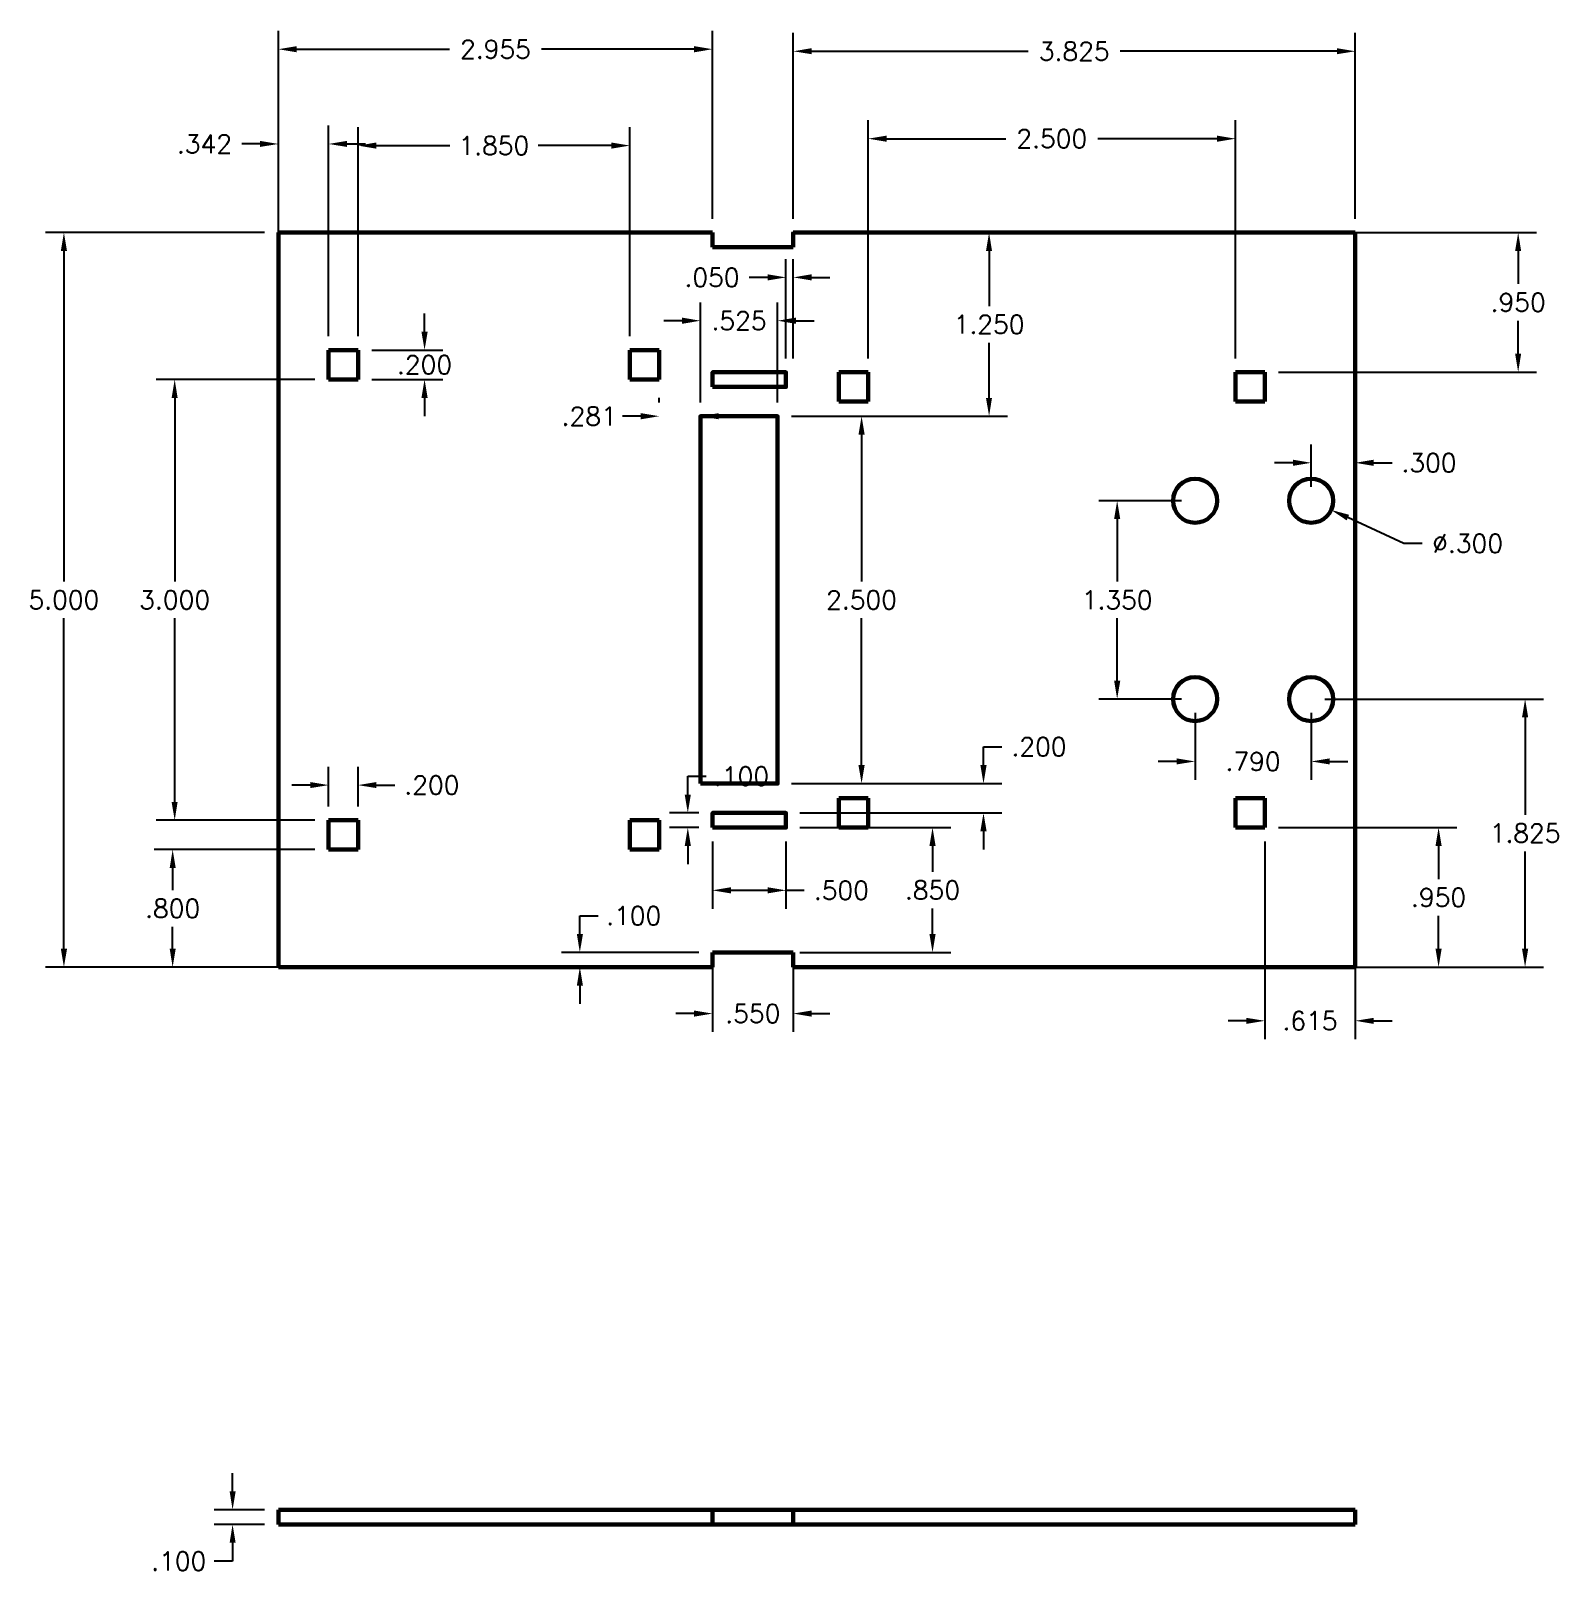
# Model space of a CAD drawing. Header units: inches. Extents: x 3 to 146, y -11 to 37.
# Drawn here: x 91.93 to 102.33, y 15.75 to 26.25 of the extents above; entities that cross this region are included whole.
import ezdxf

# ---------------------------------------------------------------- set-up
doc = ezdxf.new("R2010")
doc.units = ezdxf.units.IN
doc.header["$MEASUREMENT"] = 0
doc.linetypes.add('HIDDEN', pattern=[0.375, 0.25, -0.125])
doc.layers.get('Defpoints').update_dxf_attribs({"lineweight": 30})
doc.layers.add('1.007_TEXT_AND_DIMENSIONS', color=7, linetype='HIDDEN', lineweight=30)
doc.layers.add('1.011_OBJECT', color=11, linetype='Continuous', lineweight=60)
doc.styles.add('ME102-simplex', font='simplex.shx')
doc.dimstyles.new('ME102-inch', dxfattribs={"dimtxt": 0.125, "dimasz": 0.125, "dimexe": 0.125, "dimexo": 0.09375, "dimgap": 0.0625, "dimtad": 0, "dimtih": 1, "dimtoh": 1, "dimdec": 3, "dimzin": 4, "dimdsep": 46, "dimtxsty": 'ME102-simplex', "dimcen": 0, "dimadec": 3, "dimazin": 0, "dimtfac": 1, "dimtdec": 3, "dimtofl": 0, "dimtmove": 0, "dimatfit": 3, "dimfxl": 1, "dimtolj": 1, "dimtzin": 4, "dimarcsym": 0})

# ---------------------------------------------------------------- blocks, each defined once
blk = doc.blocks.new('*D29')
at = {"layer": '1.007_TEXT_AND_DIMENSIONS', "color": 0, "linetype": 'ByBlock', "lineweight": -2, "transparency": 16777216}
for p, q in [((93.613, 24.971), (93.613, 26.25)), ((96.568, 24.971), (96.568, 26.25)), ((93.738, 26.125), (94.778, 26.125)), ((96.443, 26.125), (95.403, 26.125))]:
    blk.add_line(p, q, dxfattribs=at)
at = {"layer": '1.007_TEXT_AND_DIMENSIONS', "color": 0, "transparency": 16777216}
for points in [[(93.738, 26.146), (93.738, 26.104), (93.613, 26.125)], [(96.443, 26.146), (96.443, 26.104), (96.568, 26.125)]]:
    blk.add_solid(points, dxfattribs=at)
at = {"layer": 'Defpoints', "color": 0, "transparency": 16777216}
for p in [(96.568, 26.125), (93.613, 24.877), (96.568, 24.877)]:
    blk.add_point(p, dxfattribs=at)
at = {"layer": '1.007_TEXT_AND_DIMENSIONS', "color": 0, "transparency": 16777216, "insert": (95.091, 26.125), "char_height": 0.125, "attachment_point": 5, "style": 'ME102-simplex'}
blk.add_mtext('\\A1;2.955', dxfattribs=at)
blk = doc.blocks.new('*D30')
at = {"layer": '1.007_TEXT_AND_DIMENSIONS', "color": 0, "linetype": 'ByBlock', "lineweight": -2, "transparency": 16777216}
for p, q in [((97.118, 24.971), (97.118, 26.236)), ((100.944, 24.971), (100.944, 26.236)), ((97.243, 26.111), (98.718, 26.111)), ((100.819, 26.111), (99.343, 26.111))]:
    blk.add_line(p, q, dxfattribs=at)
at = {"layer": '1.007_TEXT_AND_DIMENSIONS', "color": 0, "transparency": 16777216}
for points in [[(97.243, 26.132), (97.243, 26.091), (97.118, 26.111)], [(100.819, 26.132), (100.819, 26.091), (100.944, 26.111)]]:
    blk.add_solid(points, dxfattribs=at)
at = {"layer": 'Defpoints', "color": 0, "transparency": 16777216}
for p in [(100.944, 26.111), (97.118, 24.877), (100.944, 24.877)]:
    blk.add_point(p, dxfattribs=at)
at = {"layer": '1.007_TEXT_AND_DIMENSIONS', "color": 0, "transparency": 16777216, "insert": (99.031, 26.111), "char_height": 0.125, "attachment_point": 5, "style": 'ME102-simplex'}
blk.add_mtext('\\A1;3.825', dxfattribs=at)
blk = doc.blocks.new('*D31')
at = {"layer": '1.007_TEXT_AND_DIMENSIONS', "color": 0, "linetype": 'ByBlock', "lineweight": -2, "transparency": 16777216}
for p, q in [((93.519, 24.877), (92.028, 24.877)), ((92.153, 24.752), (92.153, 22.502)), ((92.153, 20.002), (92.153, 22.252)), ((93.519, 19.877), (92.028, 19.877))]:
    blk.add_line(p, q, dxfattribs=at)
at = {"layer": '1.007_TEXT_AND_DIMENSIONS', "color": 0, "transparency": 16777216}
for points in [[(92.132, 24.752), (92.174, 24.752), (92.153, 24.877)], [(92.132, 20.002), (92.174, 20.002), (92.153, 19.877)]]:
    blk.add_solid(points, dxfattribs=at)
at = {"layer": 'Defpoints', "color": 0, "transparency": 16777216}
for p in [(92.153, 24.877), (93.613, 24.877), (93.613, 19.877)]:
    blk.add_point(p, dxfattribs=at)
at = {"layer": '1.007_TEXT_AND_DIMENSIONS', "color": 0, "transparency": 16777216, "insert": (92.153, 22.377), "char_height": 0.125, "attachment_point": 5, "style": 'ME102-simplex'}
blk.add_mtext('\\A1;5.000', dxfattribs=at)
blk = doc.blocks.new('*D32')
at = {"layer": '1.007_TEXT_AND_DIMENSIONS', "color": 0, "linetype": 'ByBlock', "lineweight": -2, "transparency": 16777216}
for p, q in [((95.665, 20.102), (95.665, 20.227)), ((95.665, 20.227), (95.79, 20.227)), ((96.475, 19.977), (95.54, 19.977)), ((96.475, 19.877), (95.54, 19.877)), ((95.665, 19.752), (95.665, 19.627))]:
    blk.add_line(p, q, dxfattribs=at)
at = {"layer": '1.007_TEXT_AND_DIMENSIONS', "color": 0, "transparency": 16777216}
for points in [[(95.645, 20.102), (95.686, 20.102), (95.665, 19.977)], [(95.645, 19.752), (95.686, 19.752), (95.665, 19.877)]]:
    blk.add_solid(points, dxfattribs=at)
at = {"layer": 'Defpoints', "color": 0, "transparency": 16777216}
for p in [(96.568, 19.977), (95.665, 19.877), (96.568, 19.877)]:
    blk.add_point(p, dxfattribs=at)
at = {"layer": '1.007_TEXT_AND_DIMENSIONS', "color": 0, "transparency": 16777216, "insert": (96.032, 20.227), "char_height": 0.125, "attachment_point": 5, "style": 'ME102-simplex'}
blk.add_mtext('\\A1;.100', dxfattribs=at)
blk = doc.blocks.new('*D33')
at = {"layer": '1.007_TEXT_AND_DIMENSIONS', "color": 0, "linetype": 'ByBlock', "lineweight": -2, "transparency": 16777216}
for p, q in [((96.568, 19.883), (96.568, 19.436)), ((97.118, 19.883), (97.118, 19.436)), ((96.443, 19.561), (96.318, 19.561)), ((97.243, 19.561), (97.368, 19.561))]:
    blk.add_line(p, q, dxfattribs=at)
at = {"layer": '1.007_TEXT_AND_DIMENSIONS', "color": 0, "transparency": 16777216}
for points in [[(96.443, 19.582), (96.443, 19.54), (96.568, 19.561)], [(97.243, 19.582), (97.243, 19.54), (97.118, 19.561)]]:
    blk.add_solid(points, dxfattribs=at)
at = {"layer": 'Defpoints', "color": 0, "transparency": 16777216}
for p in [(96.568, 19.977), (97.118, 19.977), (97.118, 19.561)]:
    blk.add_point(p, dxfattribs=at)
at = {"layer": '1.007_TEXT_AND_DIMENSIONS', "color": 0, "transparency": 16777216, "insert": (96.843, 19.561), "char_height": 0.125, "attachment_point": 5, "style": 'ME102-simplex'}
blk.add_mtext('\\A1;.550', dxfattribs=at)
blk = doc.blocks.new('*D34')
at = {"layer": '1.007_TEXT_AND_DIMENSIONS', "color": 0, "linetype": 'ByBlock', "lineweight": -2, "transparency": 16777216}
for p, q in [((93.613, 24.171), (93.613, 25.605)), ((93.955, 24.171), (93.955, 25.605)), ((93.488, 25.48), (93.363, 25.48)), ((94.08, 25.48), (94.205, 25.48))]:
    blk.add_line(p, q, dxfattribs=at)
at = {"layer": '1.007_TEXT_AND_DIMENSIONS', "color": 0, "transparency": 16777216}
for points in [[(93.488, 25.501), (93.488, 25.46), (93.613, 25.48)], [(94.08, 25.501), (94.08, 25.46), (93.955, 25.48)]]:
    blk.add_solid(points, dxfattribs=at)
at = {"layer": 'Defpoints', "color": 0, "transparency": 16777216}
for p in [(93.613, 25.48), (93.613, 24.077), (93.955, 24.077)]:
    blk.add_point(p, dxfattribs=at)
at = {"layer": '1.007_TEXT_AND_DIMENSIONS', "color": 0, "transparency": 16777216, "insert": (93.11, 25.48), "char_height": 0.125, "attachment_point": 5, "style": 'ME102-simplex'}
blk.add_mtext('\\A1;.342', dxfattribs=at)
blk = doc.blocks.new('*D35')
at = {"layer": '1.007_TEXT_AND_DIMENSIONS', "color": 0, "linetype": 'ByBlock', "lineweight": -2, "transparency": 16777216}
for p, q in [((94.155, 24.171), (94.155, 25.594)), ((96.005, 24.171), (96.005, 25.594)), ((94.28, 25.469), (94.779, 25.469)), ((95.88, 25.469), (95.381, 25.469))]:
    blk.add_line(p, q, dxfattribs=at)
at = {"layer": '1.007_TEXT_AND_DIMENSIONS', "color": 0, "transparency": 16777216}
for points in [[(94.28, 25.49), (94.28, 25.448), (94.155, 25.469)], [(95.88, 25.49), (95.88, 25.448), (96.005, 25.469)]]:
    blk.add_solid(points, dxfattribs=at)
at = {"layer": 'Defpoints', "color": 0, "transparency": 16777216}
for p in [(96.005, 25.469), (94.155, 24.077), (96.005, 24.077)]:
    blk.add_point(p, dxfattribs=at)
at = {"layer": '1.007_TEXT_AND_DIMENSIONS', "color": 0, "transparency": 16777216, "insert": (95.08, 25.469), "char_height": 0.125, "attachment_point": 5, "style": 'ME102-simplex'}
blk.add_mtext('\\A1;1.850', dxfattribs=at)
blk = doc.blocks.new('*D36')
at = {"layer": '1.007_TEXT_AND_DIMENSIONS', "color": 0, "linetype": 'ByBlock', "lineweight": -2, "transparency": 16777216}
for p, q in [((93.861, 20.677), (92.768, 20.677)), ((92.893, 20.552), (92.893, 20.402)), ((92.893, 20.002), (92.893, 20.152)), ((93.861, 19.877), (92.768, 19.877))]:
    blk.add_line(p, q, dxfattribs=at)
at = {"layer": '1.007_TEXT_AND_DIMENSIONS', "color": 0, "transparency": 16777216}
for points in [[(92.873, 20.552), (92.914, 20.552), (92.893, 20.677)], [(92.873, 20.002), (92.914, 20.002), (92.893, 19.877)]]:
    blk.add_solid(points, dxfattribs=at)
at = {"layer": 'Defpoints', "color": 0, "transparency": 16777216}
for p in [(93.955, 20.677), (92.893, 19.877), (93.955, 19.877)]:
    blk.add_point(p, dxfattribs=at)
at = {"layer": '1.007_TEXT_AND_DIMENSIONS', "color": 0, "transparency": 16777216, "insert": (92.893, 20.277), "char_height": 0.125, "attachment_point": 5, "style": 'ME102-simplex'}
blk.add_mtext('\\A1;.800', dxfattribs=at)
blk = doc.blocks.new('*D37')
at = {"layer": '1.007_TEXT_AND_DIMENSIONS', "color": 0, "linetype": 'ByBlock', "lineweight": -2, "transparency": 16777216}
for p, q in [((101.274, 22.761), (100.893, 22.937)), ((101.399, 22.761), (101.274, 22.761))]:
    blk.add_line(p, q, dxfattribs=at)
at = {"layer": '1.007_TEXT_AND_DIMENSIONS', "color": 0, "transparency": 16777216}
blk.add_solid([(100.902, 22.956), (100.885, 22.918), (100.78, 22.989)], dxfattribs=at)
at = {"layer": 'Defpoints', "color": 0, "transparency": 16777216}
for p in [(100.507, 23.115), (100.78, 22.989)]:
    blk.add_point(p, dxfattribs=at)
at = {"layer": '1.007_TEXT_AND_DIMENSIONS', "color": 0, "transparency": 16777216, "insert": (101.709, 22.761), "char_height": 0.125, "attachment_point": 5, "style": 'ME102-simplex'}
blk.add_mtext('\\A1;∅.300', dxfattribs=at)
blk = doc.blocks.new('*D38')
at = {"layer": '1.007_TEXT_AND_DIMENSIONS', "color": 0, "linetype": 'ByBlock', "lineweight": -2, "transparency": 16777216}
for p, q in [((97.105, 23.627), (97.708, 23.627)), ((97.583, 23.502), (97.583, 22.502)), ((97.583, 21.252), (97.583, 22.252)), ((97.105, 21.127), (97.708, 21.127))]:
    blk.add_line(p, q, dxfattribs=at)
at = {"layer": '1.007_TEXT_AND_DIMENSIONS', "color": 0, "transparency": 16777216}
for points in [[(97.562, 23.502), (97.604, 23.502), (97.583, 23.627)], [(97.562, 21.252), (97.604, 21.252), (97.583, 21.127)]]:
    blk.add_solid(points, dxfattribs=at)
at = {"layer": 'Defpoints', "color": 0, "transparency": 16777216}
for p in [(97.011, 23.627), (97.583, 23.627), (97.011, 21.127)]:
    blk.add_point(p, dxfattribs=at)
at = {"layer": '1.007_TEXT_AND_DIMENSIONS', "color": 0, "transparency": 16777216, "insert": (97.583, 22.377), "char_height": 0.125, "attachment_point": 5, "style": 'ME102-simplex'}
blk.add_mtext('\\A1;2.500', dxfattribs=at)
blk = doc.blocks.new('*D39')
at = {"layer": '1.007_TEXT_AND_DIMENSIONS', "color": 0, "linetype": 'ByBlock', "lineweight": -2, "transparency": 16777216}
for p, q in [((96.486, 23.721), (96.486, 24.402)), ((97.011, 23.721), (97.011, 24.402)), ((96.361, 24.277), (96.236, 24.277)), ((97.136, 24.277), (97.261, 24.277))]:
    blk.add_line(p, q, dxfattribs=at)
at = {"layer": '1.007_TEXT_AND_DIMENSIONS', "color": 0, "transparency": 16777216}
for points in [[(96.361, 24.298), (96.361, 24.256), (96.486, 24.277)], [(97.136, 24.298), (97.136, 24.256), (97.011, 24.277)]]:
    blk.add_solid(points, dxfattribs=at)
at = {"layer": 'Defpoints', "color": 0, "transparency": 16777216}
for p in [(96.486, 24.277), (96.486, 23.627), (97.011, 23.627)]:
    blk.add_point(p, dxfattribs=at)
at = {"layer": '1.007_TEXT_AND_DIMENSIONS', "color": 0, "transparency": 16777216, "insert": (96.749, 24.277), "char_height": 0.125, "attachment_point": 5, "style": 'ME102-simplex'}
blk.add_mtext('\\A1;.525', dxfattribs=at)
blk = doc.blocks.new('*D40')
at = {"layer": '1.007_TEXT_AND_DIMENSIONS', "color": 0, "linetype": 'ByBlock', "lineweight": -2, "transparency": 16777216}
for p, q in [((96.4, 21.052), (96.4, 21.177)), ((96.4, 21.177), (96.525, 21.177)), ((96.475, 20.927), (96.275, 20.927)), ((96.475, 20.827), (96.275, 20.827)), ((96.4, 20.702), (96.4, 20.577))]:
    blk.add_line(p, q, dxfattribs=at)
at = {"layer": '1.007_TEXT_AND_DIMENSIONS', "color": 0, "transparency": 16777216}
for points in [[(96.379, 21.052), (96.421, 21.052), (96.4, 20.927)], [(96.379, 20.702), (96.421, 20.702), (96.4, 20.827)]]:
    blk.add_solid(points, dxfattribs=at)
at = {"layer": 'Defpoints', "color": 0, "transparency": 16777216}
for p in [(96.4, 20.927), (96.568, 20.927), (96.568, 20.827)]:
    blk.add_point(p, dxfattribs=at)
at = {"layer": '1.007_TEXT_AND_DIMENSIONS', "color": 0, "transparency": 16777216, "insert": (96.766, 21.177), "char_height": 0.125, "attachment_point": 5, "style": 'ME102-simplex'}
blk.add_mtext('\\A1;.100', dxfattribs=at)
blk = doc.blocks.new('*D41')
at = {"layer": '1.007_TEXT_AND_DIMENSIONS', "color": 0, "linetype": 'ByBlock', "lineweight": -2, "transparency": 16777216}
for p, q in [((96.568, 20.733), (96.568, 20.275)), ((97.068, 20.733), (97.068, 20.275)), ((96.693, 20.4), (96.943, 20.4)), ((97.068, 20.4), (97.193, 20.4))]:
    blk.add_line(p, q, dxfattribs=at)
at = {"layer": '1.007_TEXT_AND_DIMENSIONS', "color": 0, "transparency": 16777216}
for points in [[(96.693, 20.421), (96.693, 20.379), (96.568, 20.4)], [(96.943, 20.421), (96.943, 20.379), (97.068, 20.4)]]:
    blk.add_solid(points, dxfattribs=at)
at = {"layer": 'Defpoints', "color": 0, "transparency": 16777216}
for p in [(96.568, 20.827), (97.068, 20.827), (97.068, 20.4)]:
    blk.add_point(p, dxfattribs=at)
at = {"layer": '1.007_TEXT_AND_DIMENSIONS', "color": 0, "transparency": 16777216, "insert": (97.446, 20.4), "char_height": 0.125, "attachment_point": 5, "style": 'ME102-simplex'}
blk.add_mtext('\\A1;.500', dxfattribs=at)
blk = doc.blocks.new('*D42')
at = {"layer": '1.007_TEXT_AND_DIMENSIONS', "color": 0, "linetype": 'ByBlock', "lineweight": -2, "transparency": 16777216}
for p, q in [((96.205, 23.721), (96.205, 23.752)), ((96.486, 23.721), (96.486, 23.752)), ((96.08, 23.627), (95.955, 23.627)), ((96.611, 23.627), (96.736, 23.627))]:
    blk.add_line(p, q, dxfattribs=at)
at = {"layer": '1.007_TEXT_AND_DIMENSIONS', "color": 0, "transparency": 16777216}
for points in [[(96.08, 23.648), (96.08, 23.606), (96.205, 23.627)], [(96.611, 23.648), (96.611, 23.606), (96.486, 23.627)]]:
    blk.add_solid(points, dxfattribs=at)
at = {"layer": 'Defpoints', "color": 0, "transparency": 16777216}
for p in [(96.205, 23.627), (96.205, 23.627), (96.486, 23.627)]:
    blk.add_point(p, dxfattribs=at)
at = {"layer": '1.007_TEXT_AND_DIMENSIONS', "color": 0, "transparency": 16777216, "insert": (95.729, 23.627), "char_height": 0.125, "attachment_point": 5, "style": 'ME102-simplex'}
blk.add_mtext('\\A1;.281', dxfattribs=at)
blk = doc.blocks.new('*D43')
at = {"layer": '1.007_TEXT_AND_DIMENSIONS', "color": 0, "linetype": 'ByBlock', "lineweight": -2, "transparency": 16777216}
for p, q in [((97.162, 20.827), (98.191, 20.827)), ((98.066, 20.702), (98.066, 20.527)), ((98.066, 20.102), (98.066, 20.277)), ((97.162, 19.977), (98.191, 19.977))]:
    blk.add_line(p, q, dxfattribs=at)
at = {"layer": '1.007_TEXT_AND_DIMENSIONS', "color": 0, "transparency": 16777216}
for points in [[(98.045, 20.702), (98.087, 20.702), (98.066, 20.827)], [(98.045, 20.102), (98.087, 20.102), (98.066, 19.977)]]:
    blk.add_solid(points, dxfattribs=at)
at = {"layer": 'Defpoints', "color": 0, "transparency": 16777216}
for p in [(97.068, 20.827), (97.068, 19.977), (98.066, 19.977)]:
    blk.add_point(p, dxfattribs=at)
at = {"layer": '1.007_TEXT_AND_DIMENSIONS', "color": 0, "transparency": 16777216, "insert": (98.066, 20.402), "char_height": 0.125, "attachment_point": 5, "style": 'ME102-simplex'}
blk.add_mtext('\\A1;.850', dxfattribs=at)
blk = doc.blocks.new('*D44')
at = {"layer": '1.007_TEXT_AND_DIMENSIONS', "color": 0, "linetype": 'ByBlock', "lineweight": -2, "transparency": 16777216}
for p, q in [((97.068, 24.021), (97.068, 24.697)), ((97.118, 24.021), (97.118, 24.697)), ((96.943, 24.572), (96.818, 24.572)), ((97.243, 24.572), (97.368, 24.572))]:
    blk.add_line(p, q, dxfattribs=at)
at = {"layer": '1.007_TEXT_AND_DIMENSIONS', "color": 0, "transparency": 16777216}
for points in [[(96.943, 24.593), (96.943, 24.551), (97.068, 24.572)], [(97.243, 24.593), (97.243, 24.551), (97.118, 24.572)]]:
    blk.add_solid(points, dxfattribs=at)
at = {"layer": 'Defpoints', "color": 0, "transparency": 16777216}
for p in [(97.118, 24.572), (97.068, 23.927), (97.118, 23.927)]:
    blk.add_point(p, dxfattribs=at)
at = {"layer": '1.007_TEXT_AND_DIMENSIONS', "color": 0, "transparency": 16777216, "insert": (96.565, 24.572), "char_height": 0.125, "attachment_point": 5, "style": 'ME102-simplex'}
blk.add_mtext('\\A1;.050', dxfattribs=at)
blk = doc.blocks.new('*D45')
at = {"layer": '1.007_TEXT_AND_DIMENSIONS', "color": 0, "linetype": 'ByBlock', "lineweight": -2, "transparency": 16777216}
for p, q in [((97.628, 24.021), (97.628, 25.641)), ((100.128, 24.021), (100.128, 25.641)), ((97.753, 25.516), (98.566, 25.516)), ((100.003, 25.516), (99.191, 25.516))]:
    blk.add_line(p, q, dxfattribs=at)
at = {"layer": '1.007_TEXT_AND_DIMENSIONS', "color": 0, "transparency": 16777216}
for points in [[(97.753, 25.537), (97.753, 25.495), (97.628, 25.516)], [(100.003, 25.537), (100.003, 25.495), (100.128, 25.516)]]:
    blk.add_solid(points, dxfattribs=at)
at = {"layer": 'Defpoints', "color": 0, "transparency": 16777216}
for p in [(100.128, 25.516), (97.628, 23.927), (100.128, 23.927)]:
    blk.add_point(p, dxfattribs=at)
at = {"layer": '1.007_TEXT_AND_DIMENSIONS', "color": 0, "transparency": 16777216, "insert": (98.878, 25.516), "char_height": 0.125, "attachment_point": 5, "style": 'ME102-simplex'}
blk.add_mtext('\\A1;2.500', dxfattribs=at)
blk = doc.blocks.new('*D46')
at = {"layer": '1.007_TEXT_AND_DIMENSIONS', "color": 0, "linetype": 'ByBlock', "lineweight": -2, "transparency": 16777216}
for p, q in [((100.367, 24.877), (102.178, 24.877)), ((102.053, 24.752), (102.053, 24.527)), ((102.053, 24.052), (102.053, 24.277)), ((100.422, 23.927), (102.178, 23.927))]:
    blk.add_line(p, q, dxfattribs=at)
at = {"layer": '1.007_TEXT_AND_DIMENSIONS', "color": 0, "transparency": 16777216}
for points in [[(102.032, 24.752), (102.073, 24.752), (102.053, 24.877)], [(102.032, 24.052), (102.073, 24.052), (102.053, 23.927)]]:
    blk.add_solid(points, dxfattribs=at)
at = {"layer": 'Defpoints', "color": 0, "transparency": 16777216}
for p in [(100.274, 24.877), (102.053, 24.877), (100.328, 23.927)]:
    blk.add_point(p, dxfattribs=at)
at = {"layer": '1.007_TEXT_AND_DIMENSIONS', "color": 0, "transparency": 16777216, "insert": (102.053, 24.402), "char_height": 0.125, "attachment_point": 5, "style": 'ME102-simplex'}
blk.add_mtext('\\A1;.950', dxfattribs=at)
blk = doc.blocks.new('*D47')
at = {"layer": '1.007_TEXT_AND_DIMENSIONS', "color": 0, "linetype": 'ByBlock', "lineweight": -2, "transparency": 16777216}
for p, q in [((99.853, 21.608), (99.853, 21.152)), ((100.644, 21.608), (100.644, 21.152)), ((99.728, 21.277), (99.603, 21.277)), ((100.769, 21.277), (100.894, 21.277))]:
    blk.add_line(p, q, dxfattribs=at)
at = {"layer": '1.007_TEXT_AND_DIMENSIONS', "color": 0, "transparency": 16777216}
for points in [[(99.728, 21.298), (99.728, 21.257), (99.853, 21.277)], [(100.769, 21.298), (100.769, 21.257), (100.644, 21.277)]]:
    blk.add_solid(points, dxfattribs=at)
at = {"layer": 'Defpoints', "color": 0, "transparency": 16777216}
for p in [(99.853, 21.702), (100.644, 21.702), (100.644, 21.277)]:
    blk.add_point(p, dxfattribs=at)
at = {"layer": '1.007_TEXT_AND_DIMENSIONS', "color": 0, "transparency": 16777216, "insert": (100.248, 21.277), "char_height": 0.125, "attachment_point": 5, "style": 'ME102-simplex'}
blk.add_mtext('\\A1;.790', dxfattribs=at)
blk = doc.blocks.new('*D48')
at = {"layer": '1.007_TEXT_AND_DIMENSIONS', "color": 0, "linetype": 'ByBlock', "lineweight": -2, "transparency": 16777216}
for p, q in [((99.76, 23.052), (99.198, 23.052)), ((99.323, 22.927), (99.323, 22.502)), ((99.323, 21.827), (99.323, 22.252)), ((99.76, 21.702), (99.198, 21.702))]:
    blk.add_line(p, q, dxfattribs=at)
at = {"layer": '1.007_TEXT_AND_DIMENSIONS', "color": 0, "transparency": 16777216}
for points in [[(99.302, 22.927), (99.344, 22.927), (99.323, 23.052)], [(99.302, 21.827), (99.344, 21.827), (99.323, 21.702)]]:
    blk.add_solid(points, dxfattribs=at)
at = {"layer": 'Defpoints', "color": 0, "transparency": 16777216}
for p in [(99.853, 23.052), (99.323, 21.702), (99.853, 21.702)]:
    blk.add_point(p, dxfattribs=at)
at = {"layer": '1.007_TEXT_AND_DIMENSIONS', "color": 0, "transparency": 16777216, "insert": (99.323, 22.377), "char_height": 0.125, "attachment_point": 5, "style": 'ME102-simplex'}
blk.add_mtext('\\A1;1.350', dxfattribs=at)
blk = doc.blocks.new('*D49')
at = {"layer": '1.007_TEXT_AND_DIMENSIONS', "color": 0, "linetype": 'ByBlock', "lineweight": -2, "transparency": 16777216}
for p, q in [((93.861, 23.877), (92.782, 23.877)), ((92.907, 23.752), (92.907, 22.502)), ((92.907, 21.002), (92.907, 22.252)), ((93.861, 20.877), (92.782, 20.877))]:
    blk.add_line(p, q, dxfattribs=at)
at = {"layer": '1.007_TEXT_AND_DIMENSIONS', "color": 0, "transparency": 16777216}
for points in [[(92.886, 23.752), (92.927, 23.752), (92.907, 23.877)], [(92.886, 21.002), (92.927, 21.002), (92.907, 20.877)]]:
    blk.add_solid(points, dxfattribs=at)
at = {"layer": 'Defpoints', "color": 0, "transparency": 16777216}
for p in [(92.907, 23.877), (93.955, 23.877), (93.955, 20.877)]:
    blk.add_point(p, dxfattribs=at)
at = {"layer": '1.007_TEXT_AND_DIMENSIONS', "color": 0, "transparency": 16777216, "insert": (92.907, 22.377), "char_height": 0.125, "attachment_point": 5, "style": 'ME102-simplex'}
blk.add_mtext('\\A1;3.000', dxfattribs=at)
blk = doc.blocks.new('*D50')
at = {"layer": '1.007_TEXT_AND_DIMENSIONS', "color": 0, "linetype": 'ByBlock', "lineweight": -2, "transparency": 16777216}
for p, q in [((97.105, 24.877), (98.576, 24.877)), ((98.451, 24.752), (98.451, 24.377)), ((98.451, 23.752), (98.451, 24.127)), ((97.105, 23.627), (98.576, 23.627))]:
    blk.add_line(p, q, dxfattribs=at)
at = {"layer": '1.007_TEXT_AND_DIMENSIONS', "color": 0, "transparency": 16777216}
for points in [[(98.43, 24.752), (98.471, 24.752), (98.451, 24.877)], [(98.43, 23.752), (98.471, 23.752), (98.451, 23.627)]]:
    blk.add_solid(points, dxfattribs=at)
at = {"layer": 'Defpoints', "color": 0, "transparency": 16777216}
for p in [(97.011, 24.877), (98.451, 24.877), (97.011, 23.627)]:
    blk.add_point(p, dxfattribs=at)
at = {"layer": '1.007_TEXT_AND_DIMENSIONS', "color": 0, "transparency": 16777216, "insert": (98.451, 24.252), "char_height": 0.125, "attachment_point": 5, "style": 'ME102-simplex'}
blk.add_mtext('\\A1;1.250', dxfattribs=at)
blk = doc.blocks.new('*D51')
at = {"layer": '1.007_TEXT_AND_DIMENSIONS', "color": 0, "linetype": 'ByBlock', "lineweight": -2, "transparency": 16777216}
for p, q in [((98.413, 21.252), (98.413, 21.377)), ((98.413, 21.377), (98.538, 21.377)), ((97.162, 21.127), (98.538, 21.127)), ((97.162, 20.927), (98.538, 20.927)), ((98.413, 20.802), (98.413, 20.677))]:
    blk.add_line(p, q, dxfattribs=at)
at = {"layer": '1.007_TEXT_AND_DIMENSIONS', "color": 0, "transparency": 16777216}
for points in [[(98.392, 21.252), (98.434, 21.252), (98.413, 21.127)], [(98.392, 20.802), (98.434, 20.802), (98.413, 20.927)]]:
    blk.add_solid(points, dxfattribs=at)
at = {"layer": 'Defpoints', "color": 0, "transparency": 16777216}
for p in [(97.068, 21.127), (98.413, 21.127), (97.068, 20.927)]:
    blk.add_point(p, dxfattribs=at)
at = {"layer": '1.007_TEXT_AND_DIMENSIONS', "color": 0, "transparency": 16777216, "insert": (98.791, 21.377), "char_height": 0.125, "attachment_point": 5, "style": 'ME102-simplex'}
blk.add_mtext('\\A1;.200', dxfattribs=at)
blk = doc.blocks.new('*D52')
at = {"layer": '1.007_TEXT_AND_DIMENSIONS', "color": 0, "linetype": 'ByBlock', "lineweight": -2, "transparency": 16777216}
for p, q in [((100.737, 21.702), (102.225, 21.702)), ((102.1, 21.577), (102.1, 20.914)), ((102.1, 20.002), (102.1, 20.664)), ((100.737, 19.877), (102.225, 19.877))]:
    blk.add_line(p, q, dxfattribs=at)
at = {"layer": '1.007_TEXT_AND_DIMENSIONS', "color": 0, "transparency": 16777216}
for points in [[(102.079, 21.577), (102.121, 21.577), (102.1, 21.702)], [(102.079, 20.002), (102.121, 20.002), (102.1, 19.877)]]:
    blk.add_solid(points, dxfattribs=at)
at = {"layer": 'Defpoints', "color": 0, "transparency": 16777216}
for p in [(100.644, 21.702), (100.644, 19.877), (102.1, 19.877)]:
    blk.add_point(p, dxfattribs=at)
at = {"layer": '1.007_TEXT_AND_DIMENSIONS', "color": 0, "transparency": 16777216, "insert": (102.1, 20.789), "char_height": 0.125, "attachment_point": 5, "style": 'ME102-simplex'}
blk.add_mtext('\\A1;1.825', dxfattribs=at)
blk = doc.blocks.new('*D53')
at = {"layer": '1.007_TEXT_AND_DIMENSIONS', "color": 0, "linetype": 'ByBlock', "lineweight": -2, "transparency": 16777216}
for p, q in [((100.328, 20.733), (100.328, 19.387)), ((100.944, 20.733), (100.944, 19.387)), ((100.203, 19.512), (100.078, 19.512)), ((101.069, 19.512), (101.194, 19.512))]:
    blk.add_line(p, q, dxfattribs=at)
at = {"layer": '1.007_TEXT_AND_DIMENSIONS', "color": 0, "transparency": 16777216}
for points in [[(100.203, 19.532), (100.203, 19.491), (100.328, 19.512)], [(101.069, 19.532), (101.069, 19.491), (100.944, 19.512)]]:
    blk.add_solid(points, dxfattribs=at)
at = {"layer": 'Defpoints', "color": 0, "transparency": 16777216}
for p in [(100.328, 20.827), (100.944, 20.827), (100.944, 19.512)]:
    blk.add_point(p, dxfattribs=at)
at = {"layer": '1.007_TEXT_AND_DIMENSIONS', "color": 0, "transparency": 16777216, "insert": (100.636, 19.512), "char_height": 0.125, "attachment_point": 5, "style": 'ME102-simplex'}
blk.add_mtext('\\A1;.615', dxfattribs=at)
blk = doc.blocks.new('*D54')
at = {"layer": '1.007_TEXT_AND_DIMENSIONS', "color": 0, "linetype": 'ByBlock', "lineweight": -2, "transparency": 16777216}
for p, q in [((100.422, 20.827), (101.636, 20.827)), ((101.511, 20.702), (101.511, 20.477)), ((101.511, 20.002), (101.511, 20.227)), ((100.422, 19.877), (101.636, 19.877))]:
    blk.add_line(p, q, dxfattribs=at)
at = {"layer": '1.007_TEXT_AND_DIMENSIONS', "color": 0, "transparency": 16777216}
for points in [[(101.49, 20.702), (101.532, 20.702), (101.511, 20.827)], [(101.49, 20.002), (101.532, 20.002), (101.511, 19.877)]]:
    blk.add_solid(points, dxfattribs=at)
at = {"layer": 'Defpoints', "color": 0, "transparency": 16777216}
for p in [(100.328, 20.827), (100.328, 19.877), (101.511, 19.877)]:
    blk.add_point(p, dxfattribs=at)
at = {"layer": '1.007_TEXT_AND_DIMENSIONS', "color": 0, "transparency": 16777216, "insert": (101.511, 20.352), "char_height": 0.125, "attachment_point": 5, "style": 'ME102-simplex'}
blk.add_mtext('\\A1;.950', dxfattribs=at)
blk = doc.blocks.new('*D55')
at = {"layer": '1.007_TEXT_AND_DIMENSIONS', "color": 0, "linetype": 'ByBlock', "lineweight": -2, "transparency": 16777216}
for p, q in [((100.644, 23.146), (100.644, 23.435)), ((100.944, 23.146), (100.944, 23.435)), ((100.519, 23.31), (100.394, 23.31)), ((101.069, 23.31), (101.194, 23.31))]:
    blk.add_line(p, q, dxfattribs=at)
at = {"layer": '1.007_TEXT_AND_DIMENSIONS', "color": 0, "transparency": 16777216}
for points in [[(100.519, 23.331), (100.519, 23.289), (100.644, 23.31)], [(101.069, 23.331), (101.069, 23.289), (100.944, 23.31)]]:
    blk.add_solid(points, dxfattribs=at)
at = {"layer": 'Defpoints', "color": 0, "transparency": 16777216}
for p in [(100.944, 23.31), (100.644, 23.052), (100.944, 23.052)]:
    blk.add_point(p, dxfattribs=at)
at = {"layer": '1.007_TEXT_AND_DIMENSIONS', "color": 0, "transparency": 16777216, "insert": (101.446, 23.31), "char_height": 0.125, "attachment_point": 5, "style": 'ME102-simplex'}
blk.add_mtext('\\A1;.300', dxfattribs=at)
blk = doc.blocks.new('*D56')
at = {"layer": '1.007_TEXT_AND_DIMENSIONS', "color": 0, "linetype": 'ByBlock', "lineweight": -2, "transparency": 16777216}
for p, q in [((94.608, 24.202), (94.608, 24.327)), ((94.249, 24.077), (94.733, 24.077)), ((94.249, 23.877), (94.733, 23.877)), ((94.608, 23.752), (94.608, 23.627))]:
    blk.add_line(p, q, dxfattribs=at)
at = {"layer": '1.007_TEXT_AND_DIMENSIONS', "color": 0, "transparency": 16777216}
for points in [[(94.587, 24.202), (94.629, 24.202), (94.608, 24.077)], [(94.587, 23.752), (94.629, 23.752), (94.608, 23.877)]]:
    blk.add_solid(points, dxfattribs=at)
at = {"layer": 'Defpoints', "color": 0, "transparency": 16777216}
for p in [(94.155, 24.077), (94.155, 23.877), (94.608, 23.877)]:
    blk.add_point(p, dxfattribs=at)
at = {"layer": '1.007_TEXT_AND_DIMENSIONS', "color": 0, "transparency": 16777216, "insert": (94.608, 23.977), "char_height": 0.125, "attachment_point": 5, "style": 'ME102-simplex'}
blk.add_mtext('\\A1;.200', dxfattribs=at)
blk = doc.blocks.new('*D57')
at = {"layer": '1.007_TEXT_AND_DIMENSIONS', "color": 0, "linetype": 'ByBlock', "lineweight": -2, "transparency": 16777216}
for p, q in [((93.955, 20.971), (93.955, 21.241)), ((94.155, 20.971), (94.155, 21.241)), ((93.83, 21.116), (93.705, 21.116)), ((94.28, 21.116), (94.405, 21.116))]:
    blk.add_line(p, q, dxfattribs=at)
at = {"layer": '1.007_TEXT_AND_DIMENSIONS', "color": 0, "transparency": 16777216}
for points in [[(93.83, 21.137), (93.83, 21.096), (93.955, 21.116)], [(94.28, 21.137), (94.28, 21.096), (94.155, 21.116)]]:
    blk.add_solid(points, dxfattribs=at)
at = {"layer": 'Defpoints', "color": 0, "transparency": 16777216}
for p in [(94.155, 21.116), (93.955, 20.877), (94.155, 20.877)]:
    blk.add_point(p, dxfattribs=at)
at = {"layer": '1.007_TEXT_AND_DIMENSIONS', "color": 0, "transparency": 16777216, "insert": (94.658, 21.116), "char_height": 0.125, "attachment_point": 5, "style": 'ME102-simplex'}
blk.add_mtext('\\A1;.200', dxfattribs=at)
blk = doc.blocks.new('*D58')
at = {"layer": '1.007_TEXT_AND_DIMENSIONS', "color": 0, "linetype": 'ByBlock', "lineweight": -2, "transparency": 16777216}
for p, q in [((93.301, 16.309), (93.301, 16.434)), ((93.519, 16.184), (93.176, 16.184)), ((93.519, 16.084), (93.176, 16.084)), ((93.301, 15.959), (93.301, 15.834)), ((93.301, 15.834), (93.176, 15.834))]:
    blk.add_line(p, q, dxfattribs=at)
at = {"layer": '1.007_TEXT_AND_DIMENSIONS', "color": 0, "transparency": 16777216}
for points in [[(93.281, 16.309), (93.322, 16.309), (93.301, 16.184)], [(93.281, 15.959), (93.322, 15.959), (93.301, 16.084)]]:
    blk.add_solid(points, dxfattribs=at)
at = {"layer": 'Defpoints', "color": 0, "transparency": 16777216}
for p in [(93.613, 16.184), (93.301, 16.084), (93.613, 16.084)]:
    blk.add_point(p, dxfattribs=at)
at = {"layer": '1.007_TEXT_AND_DIMENSIONS', "color": 0, "transparency": 16777216, "insert": (92.935, 15.834), "char_height": 0.125, "attachment_point": 5, "style": 'ME102-simplex'}
blk.add_mtext('\\A1;.100', dxfattribs=at)

msp = doc.modelspace()

# ---------------------------------------------------------------- linework, layer by layer
at = {"layer": '1.011_OBJECT'}
for p, q in [((93.6129, 19.8768), (93.6129, 24.8768)), ((93.6129, 24.8768), (96.5684, 24.8768)), ((96.5684, 24.7768), (96.5684, 24.8768)), ((97.1184, 24.7768), (96.5684, 24.7768)), ((97.1184, 24.8768), (100.9435, 24.8768)), ((97.1184, 24.7768), (97.1184, 24.8768)), ((100.9435, 24.8768), (100.9435, 19.8768)), ((93.955, 23.8768), (93.955, 24.0768)), ((93.955, 24.0768), (94.155, 24.0768)), ((94.155, 24.0768), (94.155, 23.8768)), ((96.005, 23.8768), (96.005, 24.0768)), ((96.005, 24.0768), (96.205, 24.0768)), ((96.205, 24.0768), (96.205, 23.8768)), ((94.155, 23.8768), (93.955, 23.8768)), ((96.205, 23.8768), (96.005, 23.8768)), ((97.4284, 23.7268), (97.4284, 23.9268)), ((97.4284, 23.9268), (97.6284, 23.9268)), ((97.6284, 23.9268), (97.6284, 23.7268)), ((100.1284, 23.7268), (100.1284, 23.9268)), ((100.1284, 23.9268), (100.3284, 23.9268)), ((100.3284, 23.9268), (100.3284, 23.7268)), ((97.6284, 23.7268), (97.4284, 23.7268)), ((100.3284, 23.7268), (100.1284, 23.7268)), ((97.4284, 20.8268), (97.4284, 21.0268)), ((97.4284, 21.0268), (97.6284, 21.0268)), ((97.6284, 21.0268), (97.6284, 20.8268)), ((100.1284, 20.8268), (100.1284, 21.0268)), ((100.1284, 21.0268), (100.3284, 21.0268)), ((100.3284, 21.0268), (100.3284, 20.8268)), ((93.955, 20.6768), (93.955, 20.8768)), ((93.955, 20.8768), (94.155, 20.8768)), ((94.155, 20.8768), (94.155, 20.6768)), ((96.005, 20.6768), (96.005, 20.8768)), ((96.005, 20.8768), (96.205, 20.8768)), ((96.205, 20.8768), (96.205, 20.6768)), ((97.6284, 20.8268), (97.4284, 20.8268)), ((100.3284, 20.8268), (100.1284, 20.8268)), ((94.155, 20.6768), (93.955, 20.6768)), ((96.205, 20.6768), (96.005, 20.6768)), ((96.5684, 19.9768), (97.1184, 19.9768)), ((96.5684, 19.9768), (96.5684, 19.8768)), ((97.1184, 19.9768), (97.1184, 19.8768)), ((96.5684, 19.8768), (93.6129, 19.8768)), ((100.9435, 19.8768), (97.1184, 19.8768)), ((93.6129, 16.1844), (100.9435, 16.1844)), ((93.6129, 16.1844), (93.6129, 16.0844)), ((96.5684, 16.1844), (96.5684, 16.0844)), ((97.1184, 16.1844), (97.1184, 16.0844)), ((100.9435, 16.1844), (100.9435, 16.0844)), ((93.6129, 16.0844), (100.9435, 16.0844))]:
    msp.add_line(p, q, dxfattribs=at)
for points in [[(96.5684, 23.8268), (97.0684, 23.8268), (97.0684, 23.9268), (96.5684, 23.9268)], [(96.4863, 21.1268), (97.0113, 21.1268), (97.0113, 23.6268), (96.4863, 23.6268), (96.4863, 22.3768)], [(96.5684, 20.8268), (97.0684, 20.8268), (97.0684, 20.9268), (96.5684, 20.9268)]]:
    msp.add_lwpolyline(points, close=True, dxfattribs=at)
for centre in [(99.8534, 23.0518), (100.6435, 23.0518), (99.8534, 21.7018), (100.6435, 21.7018)]:
    msp.add_circle(centre, 0.15, dxfattribs=at)

# ---------------------------------------------------------------- dimensions: what is measured, and where the dimension line sits
at = {"layer": '1.007_TEXT_AND_DIMENSIONS'}
for base, p1, p2, picture, middle in [((96.56835, 26.12504), (93.61292, 24.87679), (96.56835, 24.87679), '*D29', (95.09064, 26.12504)), ((100.9435, 26.1114), (97.1184, 24.8768), (100.9435, 24.8768), '*D30', (99.0309, 26.1114)), ((100.1284, 25.5162), (97.6284, 23.9268), (100.1284, 23.9268), '*D45', (98.8784, 25.5162)), ((93.6129, 25.4804), (93.955, 24.0768), (93.6129, 24.0768), '*D34', (93.1099, 25.4804)), ((96.005, 25.4692), (94.155, 24.0768), (96.005, 24.0768), '*D35', (95.08, 25.4692)), ((96.4863, 24.2773), (97.0113, 23.6268), (96.4863, 23.6268), '*D39', (96.7488, 24.2773)), ((96.205, 23.6268), (96.4863, 23.6268), (96.205, 23.6268), '*D42', (95.7288, 23.6268)), ((100.9435, 23.3102), (100.6435, 23.0518), (100.9435, 23.0518), '*D55', (101.4465, 23.3102)), ((100.6435, 21.2774), (99.8534, 21.7018), (100.6435, 21.7018), '*D47', (100.2484, 21.2774)), ((94.155, 21.1164), (93.955, 20.8768), (94.155, 20.8768), '*D57', (94.658, 21.1164)), ((100.9435, 19.5116), (100.3284, 20.8268), (100.9435, 20.8268), '*D53', (100.6359, 19.5116)), ((97.1184, 19.5611), (96.5684, 19.9768), (97.1184, 19.9768), '*D33', (96.8434, 19.5611))]:
    dim = msp.add_linear_dim(base=base, p1=p1, p2=p2, dimstyle='ME102-inch', dxfattribs=at)
    dim.commit()
    dim.dimension.update_dxf_attribs({"geometry": picture, "text_midpoint": middle})
for base, p1, p2, picture, middle in [((92.1527, 24.8768), (93.6129, 19.8768), (93.6129, 24.8768), '*D31', (92.1527, 22.3768)), ((94.6082, 23.8768), (94.155, 24.0768), (94.155, 23.8768), '*D56', (94.6082, 23.9768)), ((98.0661, 19.9768), (97.0684, 20.8268), (97.0684, 19.9768), '*D43', (98.0661, 20.4018)), ((92.8935, 19.8768), (93.955, 20.6768), (93.955, 19.8768), '*D36', (92.8935, 20.2768)), ((95.6655, 19.8768), (96.5684, 19.9768), (96.5684, 19.8768), '*D32', (96.0316, 20.2268))]:
    dim = msp.add_linear_dim(base=base, p1=p1, p2=p2, angle=90, dimstyle='ME102-inch', dxfattribs=at)
    dim.commit()
    dim.dimension.update_dxf_attribs({"geometry": picture, "text_midpoint": middle, "dimtype": 160})
for base, p1, p2, picture, middle in [((98.4506, 24.8768), (97.0113, 23.6268), (97.0113, 24.8768), '*D50', (98.4506, 24.2518)), ((102.0525, 24.8768), (100.3284, 23.9268), (100.2736, 24.8768), '*D46', (102.0525, 24.4018)), ((92.9065, 23.8768), (93.955, 20.8768), (93.955, 23.8768), '*D49', (92.9065, 22.3768)), ((99.3232, 21.7018), (99.8534, 23.0518), (99.8534, 21.7018), '*D48', (99.3232, 22.3768)), ((102.1001, 19.8768), (100.6435, 21.7018), (100.6435, 19.8768), '*D52', (102.1001, 20.7893)), ((96.4002, 20.9268), (96.5684, 20.8268), (96.5684, 20.9268), '*D40', (96.7662, 21.1768)), ((101.5111, 19.8768), (100.3284, 20.8268), (100.3284, 19.8768), '*D54', (101.5111, 20.3518)), ((93.3013, 16.0844), (93.6129, 16.1844), (93.6129, 16.0844), '*D58', (92.9353, 15.8344))]:
    dim = msp.add_linear_dim(base=base, p1=p1, p2=p2, angle=90, dimstyle='ME102-inch', dxfattribs=at)
    dim.commit()
    dim.dimension.update_dxf_attribs({"geometry": picture, "text_midpoint": middle})
for base, p1, p2, picture, middle in [((97.1184, 24.5718), (97.0684, 23.9268), (97.1184, 23.9268), '*D44', (96.5654, 24.5718)), ((97.0684, 20.4001), (96.5684, 20.8268), (97.0684, 20.8268), '*D41', (97.4463, 20.4001))]:
    dim = msp.add_linear_dim(base=base, p1=p1, p2=p2, dimstyle='ME102-inch', dxfattribs=at)
    dim.commit()
    dim.dimension.update_dxf_attribs({"geometry": picture, "text_midpoint": middle, "dimtype": 160})
for p1, p2, distance, picture, middle in [((97.0113, 21.1268), (97.0113, 23.6268), -0.5717, '*D38', (97.583, 22.3768)), ((97.0684, 20.9268), (97.0684, 21.1268), -1.3449, '*D51', (98.7912, 21.3768))]:
    dim = msp.add_aligned_dim(p1=p1, p2=p2, distance=distance, dimstyle='ME102-inch', dxfattribs=at)
    dim.commit()
    dim.dimension.update_dxf_attribs({"geometry": picture, "text_midpoint": middle})
dim = msp.add_diameter_dim_2p(p1=(100.5073, 23.1146), p2=(100.7797, 22.989), dimstyle='ME102-inch', dxfattribs=at)
dim.commit()
dim.dimension.update_dxf_attribs({"geometry": '*D37', "text_midpoint": (101.7085, 22.7612), "dimtype": 163})

doc.saveas('drawing.dxf')
